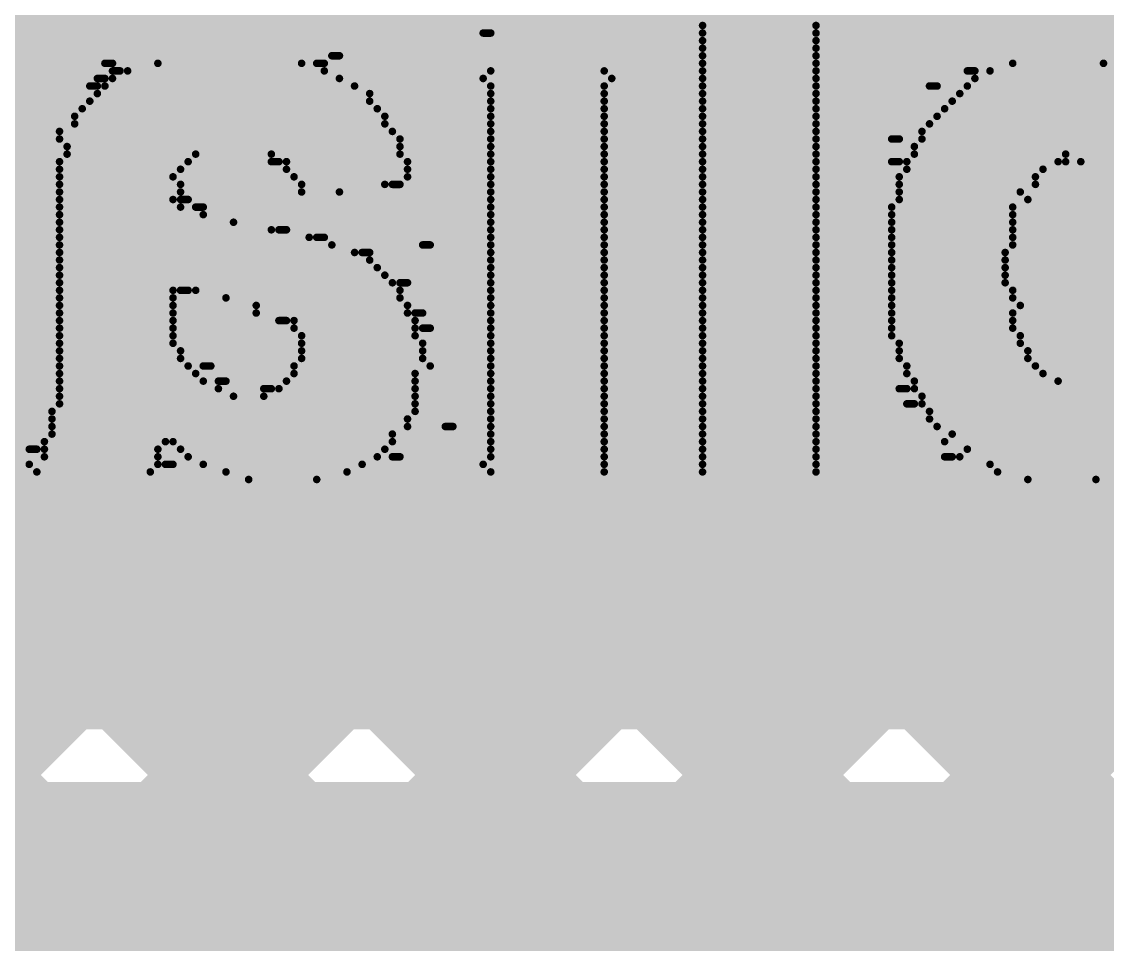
# Model space of a CAD drawing. Header units: millimetres. Extents: x 4.35 to 7.26, y 1.61 to 5.34.
# Drawn here: x 5.223 to 5.3665, y 3.1066 to 3.2285 of the extents above; entities that cross this region are included whole.
import ezdxf

# ---------------------------------------------------------------- set-up
doc = ezdxf.new("R2010")
doc.units = ezdxf.units.MM
doc.header["$MEASUREMENT"] = 0
for name, color, linetype in [('BottomLayer', 5, 'Continuous'), ('BottomOverlay', 54, 'Continuous'), ('TopLayer', 1, 'Continuous'), ('TopPaste', 8, 'Continuous'), ('TopSolder', 216, 'Continuous')]:
    doc.layers.add(name, color=color, linetype=linetype)

# ---------------------------------------------------------------- blocks, each defined once
blk = doc.blocks.new('UCD1E471MNL1GS_73')
at = {"layer": 'TopLayer'}
blk.add_solid([(0.06496, 0.06496), (0.06496, -0.06496), (0.23425, 0.06496), (0.23425, -0.06496)], dxfattribs=at)
at = {"layer": 'TopPaste'}
blk.add_solid([(0.06496, 0.06496), (0.06496, -0.06496), (0.23425, 0.06496), (0.23425, -0.06496)], dxfattribs=at)
at = {"layer": 'TopSolder'}
blk.add_solid([(0.06096, 0.06896), (0.06096, -0.06896), (0.23825, 0.06896), (0.23825, -0.06896)], dxfattribs=at)

msp = doc.modelspace()

# ---------------------------------------------------------------- linework, layer by layer
at = {"layer": 'BottomLayer', "const_width": 0.015}
for points in [[(5.1295, 3.07889), (5.52311, 3.4725)], [(5.1295, 3.11424), (5.48775, 3.4725)], [(5.1295, 3.00818), (5.59382, 3.4725)], [(5.1295, 3.04353), (5.55847, 3.4725)], [(5.1295, 2.97282), (5.62918, 3.4725)], [(5.1295, 3.1496), (5.4524, 3.4725)], [(5.1295, 2.93747), (5.66453, 3.4725)], [(5.1295, 3.46184), (5.62409, 2.96725)], [(5.1295, 3.42649), (5.6205, 2.93549)], [(5.1295, 2.90211), (5.62089, 3.3935)], [(5.1295, 3.39113), (5.6205, 2.90013)], [(5.1295, 3.35578), (5.6205, 2.86478)], [(5.1295, 2.86676), (5.60788, 3.34514)], [(5.1295, 3.32042), (5.6205, 2.82942)], [(5.1295, 3.28507), (5.55807, 2.8565)], [(5.1295, 3.24971), (5.52271, 2.8565)], [(5.1295, 3.21436), (5.49474, 2.84911)]]:
    msp.add_lwpolyline(points, dxfattribs=at)
at = {"layer": 'BottomOverlay', "const_width": 0.001}
for points in [[(5.284, 3.227), (5.285, 3.227)], [(5.313, 3.228), (5.328, 3.228)], [(5.313, 3.227), (5.328, 3.227)], [(5.313, 3.226), (5.328, 3.226)], [(5.264, 3.224), (5.265, 3.224)], [(5.313, 3.225), (5.328, 3.225)], [(5.313, 3.224), (5.328, 3.224)], [(5.234, 3.223), (5.235, 3.223)], [(5.241, 3.223), (5.26, 3.223)], [(5.262, 3.223), (5.263, 3.223)], [(5.313, 3.223), (5.328, 3.223)], [(5.354, 3.223), (5.366, 3.223)], [(5.235, 3.222), (5.236, 3.222)], [(5.237, 3.222), (5.263, 3.222)], [(5.285, 3.222), (5.3, 3.222)], [(5.313, 3.222), (5.328, 3.222)], [(5.348, 3.222), (5.349, 3.222)], [(5.351, 3.222), (5.369, 3.222)], [(5.232, 3.22), (5.233, 3.22)], [(5.233, 3.221), (5.234, 3.221)], [(5.234, 3.22), (5.267, 3.22)], [(5.235, 3.221), (5.265, 3.221)], [(5.284, 3.221), (5.301, 3.221)], [(5.285, 3.22), (5.3, 3.22)], [(5.313, 3.221), (5.328, 3.221)], [(5.313, 3.22), (5.328, 3.22)], [(5.343, 3.22), (5.344, 3.22)], [(5.348, 3.22), (5.372, 3.22)], [(5.349, 3.221), (5.371, 3.221)], [(5.233, 3.219), (5.269, 3.219)], [(5.285, 3.219), (5.3, 3.219)], [(5.313, 3.219), (5.328, 3.219)], [(5.347, 3.219), (5.373, 3.219)], [(5.231, 3.217), (5.27, 3.217)], [(5.232, 3.218), (5.269, 3.218)], [(5.285, 3.218), (5.3, 3.218)], [(5.285, 3.217), (5.3, 3.217)], [(5.313, 3.218), (5.328, 3.218)], [(5.313, 3.217), (5.328, 3.217)], [(5.345, 3.217), (5.39, 3.217)], [(5.346, 3.218), (5.375, 3.218)], [(5.23, 3.216), (5.271, 3.216)], [(5.285, 3.216), (5.3, 3.216)], [(5.313, 3.216), (5.328, 3.216)], [(5.344, 3.216), (5.39, 3.216)], [(5.228, 3.214), (5.272, 3.214)], [(5.23, 3.215), (5.271, 3.215)], [(5.285, 3.215), (5.3, 3.215)], [(5.285, 3.214), (5.3, 3.214)], [(5.313, 3.215), (5.328, 3.215)], [(5.313, 3.214), (5.328, 3.214)], [(5.342, 3.214), (5.39, 3.214)], [(5.343, 3.215), (5.39, 3.215)], [(5.228, 3.213), (5.273, 3.213)], [(5.285, 3.213), (5.3, 3.213)], [(5.313, 3.213), (5.328, 3.213)], [(5.338, 3.213), (5.339, 3.213)], [(5.342, 3.213), (5.39, 3.213)], [(5.229, 3.212), (5.273, 3.212)], [(5.285, 3.212), (5.3, 3.212)], [(5.313, 3.212), (5.328, 3.212)], [(5.341, 3.212), (5.39, 3.212)], [(5.228, 3.21), (5.245, 3.21)], [(5.229, 3.211), (5.246, 3.211)], [(5.256, 3.211), (5.273, 3.211)], [(5.256, 3.21), (5.257, 3.21)], [(5.258, 3.21), (5.274, 3.21)], [(5.285, 3.211), (5.3, 3.211)], [(5.285, 3.21), (5.3, 3.21)], [(5.313, 3.211), (5.328, 3.211)], [(5.313, 3.21), (5.328, 3.21)], [(5.338, 3.21), (5.339, 3.21)], [(5.34, 3.21), (5.36, 3.21)], [(5.341, 3.211), (5.361, 3.211)], [(5.361, 3.21), (5.363, 3.21)], [(5.228, 3.209), (5.244, 3.209)], [(5.258, 3.209), (5.274, 3.209)], [(5.285, 3.209), (5.3, 3.209)], [(5.313, 3.209), (5.328, 3.209)], [(5.34, 3.209), (5.358, 3.209)], [(5.228, 3.208), (5.243, 3.208)], [(5.228, 3.207), (5.244, 3.207)], [(5.259, 3.208), (5.274, 3.208)], [(5.26, 3.207), (5.271, 3.207)], [(5.272, 3.207), (5.273, 3.207)], [(5.285, 3.208), (5.3, 3.208)], [(5.285, 3.207), (5.3, 3.207)], [(5.313, 3.208), (5.328, 3.208)], [(5.313, 3.207), (5.328, 3.207)], [(5.339, 3.208), (5.357, 3.208)], [(5.339, 3.207), (5.357, 3.207)], [(5.228, 3.206), (5.244, 3.206)], [(5.26, 3.206), (5.265, 3.206)], [(5.285, 3.206), (5.3, 3.206)], [(5.313, 3.206), (5.328, 3.206)], [(5.339, 3.206), (5.355, 3.206)], [(5.228, 3.205), (5.243, 3.205)], [(5.228, 3.204), (5.244, 3.204)], [(5.244, 3.205), (5.245, 3.205)], [(5.246, 3.204), (5.247, 3.204)], [(5.285, 3.205), (5.3, 3.205)], [(5.285, 3.204), (5.3, 3.204)], [(5.313, 3.205), (5.328, 3.205)], [(5.313, 3.204), (5.328, 3.204)], [(5.338, 3.204), (5.354, 3.204)], [(5.339, 3.205), (5.356, 3.205)], [(5.228, 3.203), (5.247, 3.203)], [(5.285, 3.203), (5.3, 3.203)], [(5.313, 3.203), (5.328, 3.203)], [(5.338, 3.203), (5.354, 3.203)], [(5.228, 3.202), (5.251, 3.202)], [(5.228, 3.201), (5.256, 3.201)], [(5.257, 3.201), (5.258, 3.201)], [(5.285, 3.202), (5.3, 3.202)], [(5.285, 3.201), (5.3, 3.201)], [(5.313, 3.202), (5.328, 3.202)], [(5.313, 3.201), (5.328, 3.201)], [(5.338, 3.202), (5.354, 3.202)], [(5.338, 3.201), (5.354, 3.201)], [(5.228, 3.2), (5.261, 3.2)], [(5.262, 3.2), (5.263, 3.2)], [(5.285, 3.2), (5.3, 3.2)], [(5.313, 3.2), (5.328, 3.2)], [(5.338, 3.2), (5.354, 3.2)], [(5.228, 3.199), (5.264, 3.199)], [(5.276, 3.199), (5.277, 3.199)], [(5.285, 3.199), (5.3, 3.199)], [(5.313, 3.199), (5.328, 3.199)], [(5.338, 3.199), (5.354, 3.199)], [(5.228, 3.198), (5.267, 3.198)], [(5.228, 3.197), (5.269, 3.197)], [(5.268, 3.198), (5.269, 3.198)], [(5.285, 3.198), (5.3, 3.198)], [(5.285, 3.197), (5.3, 3.197)], [(5.313, 3.198), (5.328, 3.198)], [(5.313, 3.197), (5.328, 3.197)], [(5.338, 3.198), (5.353, 3.198)], [(5.338, 3.197), (5.353, 3.197)], [(5.228, 3.196), (5.27, 3.196)], [(5.285, 3.196), (5.3, 3.196)], [(5.313, 3.196), (5.328, 3.196)], [(5.338, 3.196), (5.353, 3.196)], [(5.228, 3.195), (5.271, 3.195)], [(5.228, 3.194), (5.272, 3.194)], [(5.273, 3.194), (5.274, 3.194)], [(5.285, 3.195), (5.3, 3.195)], [(5.285, 3.194), (5.3, 3.194)], [(5.313, 3.195), (5.328, 3.195)], [(5.313, 3.194), (5.328, 3.194)], [(5.338, 3.195), (5.353, 3.195)], [(5.338, 3.194), (5.353, 3.194)], [(5.228, 3.193), (5.243, 3.193)], [(5.244, 3.193), (5.245, 3.193)], [(5.246, 3.193), (5.273, 3.193)], [(5.285, 3.193), (5.3, 3.193)], [(5.313, 3.193), (5.328, 3.193)], [(5.338, 3.193), (5.354, 3.193)], [(5.228, 3.192), (5.243, 3.192)], [(5.228, 3.191), (5.243, 3.191)], [(5.25, 3.192), (5.273, 3.192)], [(5.254, 3.191), (5.274, 3.191)], [(5.285, 3.192), (5.3, 3.192)], [(5.285, 3.191), (5.3, 3.191)], [(5.313, 3.192), (5.328, 3.192)], [(5.313, 3.191), (5.328, 3.191)], [(5.338, 3.192), (5.354, 3.192)], [(5.338, 3.191), (5.355, 3.191)], [(5.228, 3.19), (5.243, 3.19)], [(5.254, 3.19), (5.274, 3.19)], [(5.275, 3.19), (5.276, 3.19)], [(5.285, 3.19), (5.3, 3.19)], [(5.313, 3.19), (5.328, 3.19)], [(5.338, 3.19), (5.354, 3.19)], [(5.228, 3.189), (5.243, 3.189)], [(5.257, 3.189), (5.258, 3.189)], [(5.259, 3.189), (5.275, 3.189)], [(5.285, 3.189), (5.3, 3.189)], [(5.313, 3.189), (5.328, 3.189)], [(5.338, 3.189), (5.354, 3.189)], [(5.228, 3.188), (5.243, 3.188)], [(5.228, 3.187), (5.243, 3.187)], [(5.259, 3.188), (5.275, 3.188)], [(5.26, 3.187), (5.275, 3.187)], [(5.276, 3.188), (5.277, 3.188)], [(5.285, 3.188), (5.3, 3.188)], [(5.285, 3.187), (5.3, 3.187)], [(5.313, 3.188), (5.328, 3.188)], [(5.313, 3.187), (5.328, 3.187)], [(5.338, 3.188), (5.354, 3.188)], [(5.338, 3.187), (5.355, 3.187)], [(5.228, 3.186), (5.243, 3.186)], [(5.26, 3.186), (5.276, 3.186)], [(5.285, 3.186), (5.3, 3.186)], [(5.313, 3.186), (5.328, 3.186)], [(5.339, 3.186), (5.355, 3.186)], [(5.228, 3.185), (5.244, 3.185)], [(5.228, 3.184), (5.244, 3.184)], [(5.26, 3.185), (5.276, 3.185)], [(5.26, 3.184), (5.276, 3.184)], [(5.285, 3.185), (5.3, 3.185)], [(5.285, 3.184), (5.3, 3.184)], [(5.313, 3.185), (5.328, 3.185)], [(5.313, 3.184), (5.328, 3.184)], [(5.339, 3.185), (5.356, 3.185)], [(5.339, 3.184), (5.356, 3.184)], [(5.228, 3.183), (5.245, 3.183)], [(5.247, 3.183), (5.248, 3.183)], [(5.259, 3.183), (5.277, 3.183)], [(5.285, 3.183), (5.3, 3.183)], [(5.313, 3.183), (5.328, 3.183)], [(5.34, 3.183), (5.357, 3.183)], [(5.228, 3.182), (5.246, 3.182)], [(5.228, 3.181), (5.247, 3.181)], [(5.249, 3.181), (5.25, 3.181)], [(5.258, 3.181), (5.275, 3.181)], [(5.259, 3.182), (5.275, 3.182)], [(5.285, 3.182), (5.3, 3.182)], [(5.285, 3.181), (5.3, 3.181)], [(5.313, 3.182), (5.328, 3.182)], [(5.313, 3.181), (5.328, 3.181)], [(5.34, 3.182), (5.358, 3.182)], [(5.341, 3.181), (5.36, 3.181)], [(5.228, 3.18), (5.249, 3.18)], [(5.255, 3.18), (5.256, 3.18)], [(5.257, 3.18), (5.275, 3.18)], [(5.285, 3.18), (5.3, 3.18)], [(5.313, 3.18), (5.328, 3.18)], [(5.339, 3.18), (5.34, 3.18)], [(5.341, 3.18), (5.39, 3.18)], [(5.228, 3.179), (5.251, 3.179)], [(5.255, 3.179), (5.275, 3.179)], [(5.285, 3.179), (5.3, 3.179)], [(5.313, 3.179), (5.328, 3.179)], [(5.342, 3.179), (5.39, 3.179)], [(5.227, 3.177), (5.275, 3.177)], [(5.228, 3.178), (5.275, 3.178)], [(5.285, 3.178), (5.3, 3.178)], [(5.285, 3.177), (5.3, 3.177)], [(5.313, 3.178), (5.328, 3.178)], [(5.313, 3.177), (5.328, 3.177)], [(5.34, 3.178), (5.341, 3.178)], [(5.342, 3.178), (5.39, 3.178)], [(5.343, 3.177), (5.39, 3.177)], [(5.227, 3.176), (5.274, 3.176)], [(5.285, 3.176), (5.3, 3.176)], [(5.313, 3.176), (5.328, 3.176)], [(5.343, 3.176), (5.39, 3.176)], [(5.227, 3.175), (5.274, 3.175)], [(5.227, 3.174), (5.272, 3.174)], [(5.279, 3.175), (5.28, 3.175)], [(5.285, 3.175), (5.3, 3.175)], [(5.285, 3.174), (5.3, 3.174)], [(5.313, 3.175), (5.328, 3.175)], [(5.313, 3.174), (5.328, 3.174)], [(5.344, 3.175), (5.39, 3.175)], [(5.346, 3.174), (5.39, 3.174)], [(5.226, 3.173), (5.242, 3.173)], [(5.243, 3.173), (5.272, 3.173)], [(5.285, 3.173), (5.3, 3.173)], [(5.313, 3.173), (5.328, 3.173)], [(5.345, 3.173), (5.374, 3.173)], [(5.224, 3.172), (5.225, 3.172)], [(5.226, 3.172), (5.241, 3.172)], [(5.226, 3.171), (5.241, 3.171)], [(5.244, 3.172), (5.271, 3.172)], [(5.245, 3.171), (5.27, 3.171)], [(5.272, 3.171), (5.273, 3.171)], [(5.285, 3.172), (5.3, 3.172)], [(5.285, 3.171), (5.3, 3.171)], [(5.313, 3.172), (5.328, 3.172)], [(5.313, 3.171), (5.328, 3.171)], [(5.345, 3.171), (5.346, 3.171)], [(5.347, 3.171), (5.371, 3.171)], [(5.348, 3.172), (5.373, 3.172)], [(5.224, 3.17), (5.241, 3.17)], [(5.242, 3.17), (5.243, 3.17)], [(5.247, 3.17), (5.268, 3.17)], [(5.284, 3.17), (5.3, 3.17)], [(5.313, 3.17), (5.328, 3.17)], [(5.351, 3.17), (5.37, 3.17)], [(5.225, 3.169), (5.24, 3.169)], [(5.25, 3.169), (5.266, 3.169)], [(5.253, 3.168), (5.262, 3.168)], [(5.285, 3.169), (5.3, 3.169)], [(5.313, 3.169), (5.328, 3.169)], [(5.352, 3.169), (5.368, 3.169)], [(5.356, 3.168), (5.365, 3.168)]]:
    msp.add_lwpolyline(points, dxfattribs=at)
at = {"layer": 'BottomOverlay', "const_width": 0.0005}
for points in [[(5.28375, 3.227, 1), (5.28425, 3.227, 1)], [(5.28475, 3.227, 1), (5.28525, 3.227, 1)], [(5.31275, 3.228, 1), (5.31325, 3.228, 1)], [(5.31275, 3.227, 1), (5.31325, 3.227, 1)], [(5.32775, 3.228, 1), (5.32825, 3.228, 1)], [(5.32775, 3.227, 1), (5.32825, 3.227, 1)], [(5.31275, 3.226, 1), (5.31325, 3.226, 1)], [(5.32775, 3.226, 1), (5.32825, 3.226, 1)], [(5.26375, 3.224, 1), (5.26425, 3.224, 1)], [(5.26475, 3.224, 1), (5.26525, 3.224, 1)], [(5.31275, 3.225, 1), (5.31325, 3.225, 1)], [(5.31275, 3.224, 1), (5.31325, 3.224, 1)], [(5.32775, 3.225, 1), (5.32825, 3.225, 1)], [(5.32775, 3.224, 1), (5.32825, 3.224, 1)], [(5.23375, 3.223, 1), (5.23425, 3.223, 1)], [(5.23475, 3.223, 1), (5.23525, 3.223, 1)], [(5.24075, 3.223, 1), (5.24125, 3.223, 1)], [(5.25975, 3.223, 1), (5.26025, 3.223, 1)], [(5.26175, 3.223, 1), (5.26225, 3.223, 1)], [(5.26275, 3.223, 1), (5.26325, 3.223, 1)], [(5.31275, 3.223, 1), (5.31325, 3.223, 1)], [(5.32775, 3.223, 1), (5.32825, 3.223, 1)], [(5.35375, 3.223, 1), (5.35425, 3.223, 1)], [(5.36575, 3.223, 1), (5.36625, 3.223, 1)], [(5.23475, 3.222, 1), (5.23525, 3.222, 1)], [(5.23575, 3.222, 1), (5.23625, 3.222, 1)], [(5.23675, 3.222, 1), (5.23725, 3.222, 1)], [(5.26275, 3.222, 1), (5.26325, 3.222, 1)], [(5.28475, 3.222, 1), (5.28525, 3.222, 1)], [(5.29975, 3.222, 1), (5.30025, 3.222, 1)], [(5.31275, 3.222, 1), (5.31325, 3.222, 1)], [(5.32775, 3.222, 1), (5.32825, 3.222, 1)], [(5.34775, 3.222, 1), (5.34825, 3.222, 1)], [(5.34875, 3.222, 1), (5.34925, 3.222, 1)], [(5.35075, 3.222, 1), (5.35125, 3.222, 1)], [(5.23175, 3.22, 1), (5.23225, 3.22, 1)], [(5.23275, 3.221, 1), (5.23325, 3.221, 1)], [(5.23275, 3.22, 1), (5.23325, 3.22, 1)], [(5.23375, 3.221, 1), (5.23425, 3.221, 1)], [(5.23375, 3.22, 1), (5.23425, 3.22, 1)], [(5.23475, 3.221, 1), (5.23525, 3.221, 1)], [(5.26475, 3.221, 1), (5.26525, 3.221, 1)], [(5.26675, 3.22, 1), (5.26725, 3.22, 1)], [(5.28375, 3.221, 1), (5.28425, 3.221, 1)], [(5.28475, 3.22, 1), (5.28525, 3.22, 1)], [(5.29975, 3.22, 1), (5.30025, 3.22, 1)], [(5.30075, 3.221, 1), (5.30125, 3.221, 1)], [(5.31275, 3.221, 1), (5.31325, 3.221, 1)], [(5.31275, 3.22, 1), (5.31325, 3.22, 1)], [(5.32775, 3.221, 1), (5.32825, 3.221, 1)], [(5.32775, 3.22, 1), (5.32825, 3.22, 1)], [(5.34275, 3.22, 1), (5.34325, 3.22, 1)], [(5.34375, 3.22, 1), (5.34425, 3.22, 1)], [(5.34775, 3.22, 1), (5.34825, 3.22, 1)], [(5.34875, 3.221, 1), (5.34925, 3.221, 1)], [(5.23275, 3.219, 1), (5.23325, 3.219, 1)], [(5.26875, 3.219, 1), (5.26925, 3.219, 1)], [(5.28475, 3.219, 1), (5.28525, 3.219, 1)], [(5.29975, 3.219, 1), (5.30025, 3.219, 1)], [(5.31275, 3.219, 1), (5.31325, 3.219, 1)], [(5.32775, 3.219, 1), (5.32825, 3.219, 1)], [(5.34675, 3.219, 1), (5.34725, 3.219, 1)], [(5.23075, 3.217, 1), (5.23125, 3.217, 1)], [(5.23175, 3.218, 1), (5.23225, 3.218, 1)], [(5.26875, 3.218, 1), (5.26925, 3.218, 1)], [(5.26975, 3.217, 1), (5.27025, 3.217, 1)], [(5.28475, 3.218, 1), (5.28525, 3.218, 1)], [(5.28475, 3.217, 1), (5.28525, 3.217, 1)], [(5.29975, 3.218, 1), (5.30025, 3.218, 1)], [(5.29975, 3.217, 1), (5.30025, 3.217, 1)], [(5.31275, 3.218, 1), (5.31325, 3.218, 1)], [(5.31275, 3.217, 1), (5.31325, 3.217, 1)], [(5.32775, 3.218, 1), (5.32825, 3.218, 1)], [(5.32775, 3.217, 1), (5.32825, 3.217, 1)], [(5.34475, 3.217, 1), (5.34525, 3.217, 1)], [(5.34575, 3.218, 1), (5.34625, 3.218, 1)], [(5.22975, 3.216, 1), (5.23025, 3.216, 1)], [(5.27075, 3.216, 1), (5.27125, 3.216, 1)], [(5.28475, 3.216, 1), (5.28525, 3.216, 1)], [(5.29975, 3.216, 1), (5.30025, 3.216, 1)], [(5.31275, 3.216, 1), (5.31325, 3.216, 1)], [(5.32775, 3.216, 1), (5.32825, 3.216, 1)], [(5.34375, 3.216, 1), (5.34425, 3.216, 1)], [(5.22775, 3.214, 1), (5.22825, 3.214, 1)], [(5.22975, 3.215, 1), (5.23025, 3.215, 1)], [(5.27075, 3.215, 1), (5.27125, 3.215, 1)], [(5.27175, 3.214, 1), (5.27225, 3.214, 1)], [(5.28475, 3.215, 1), (5.28525, 3.215, 1)], [(5.28475, 3.214, 1), (5.28525, 3.214, 1)], [(5.29975, 3.215, 1), (5.30025, 3.215, 1)], [(5.29975, 3.214, 1), (5.30025, 3.214, 1)], [(5.31275, 3.215, 1), (5.31325, 3.215, 1)], [(5.31275, 3.214, 1), (5.31325, 3.214, 1)], [(5.32775, 3.215, 1), (5.32825, 3.215, 1)], [(5.32775, 3.214, 1), (5.32825, 3.214, 1)], [(5.34175, 3.214, 1), (5.34225, 3.214, 1)], [(5.34275, 3.215, 1), (5.34325, 3.215, 1)], [(5.22775, 3.213, 1), (5.22825, 3.213, 1)], [(5.27275, 3.213, 1), (5.27325, 3.213, 1)], [(5.28475, 3.213, 1), (5.28525, 3.213, 1)], [(5.29975, 3.213, 1), (5.30025, 3.213, 1)], [(5.31275, 3.213, 1), (5.31325, 3.213, 1)], [(5.32775, 3.213, 1), (5.32825, 3.213, 1)], [(5.33775, 3.213, 1), (5.33825, 3.213, 1)], [(5.33875, 3.213, 1), (5.33925, 3.213, 1)], [(5.34175, 3.213, 1), (5.34225, 3.213, 1)], [(5.22875, 3.212, 1), (5.22925, 3.212, 1)], [(5.27275, 3.212, 1), (5.27325, 3.212, 1)], [(5.28475, 3.212, 1), (5.28525, 3.212, 1)], [(5.29975, 3.212, 1), (5.30025, 3.212, 1)], [(5.31275, 3.212, 1), (5.31325, 3.212, 1)], [(5.32775, 3.212, 1), (5.32825, 3.212, 1)], [(5.34075, 3.212, 1), (5.34125, 3.212, 1)], [(5.22775, 3.21, 1), (5.22825, 3.21, 1)], [(5.22875, 3.211, 1), (5.22925, 3.211, 1)], [(5.24475, 3.21, 1), (5.24525, 3.21, 1)], [(5.24575, 3.211, 1), (5.24625, 3.211, 1)], [(5.25575, 3.211, 1), (5.25625, 3.211, 1)], [(5.25575, 3.21, 1), (5.25625, 3.21, 1)], [(5.25675, 3.21, 1), (5.25725, 3.21, 1)], [(5.25775, 3.21, 1), (5.25825, 3.21, 1)], [(5.27275, 3.211, 1), (5.27325, 3.211, 1)], [(5.27375, 3.21, 1), (5.27425, 3.21, 1)], [(5.28475, 3.211, 1), (5.28525, 3.211, 1)], [(5.28475, 3.21, 1), (5.28525, 3.21, 1)], [(5.29975, 3.211, 1), (5.30025, 3.211, 1)], [(5.29975, 3.21, 1), (5.30025, 3.21, 1)], [(5.31275, 3.211, 1), (5.31325, 3.211, 1)], [(5.31275, 3.21, 1), (5.31325, 3.21, 1)], [(5.32775, 3.211, 1), (5.32825, 3.211, 1)], [(5.32775, 3.21, 1), (5.32825, 3.21, 1)], [(5.33775, 3.21, 1), (5.33825, 3.21, 1)], [(5.33875, 3.21, 1), (5.33925, 3.21, 1)], [(5.33975, 3.21, 1), (5.34025, 3.21, 1)], [(5.34075, 3.211, 1), (5.34125, 3.211, 1)], [(5.35975, 3.21, 1), (5.36025, 3.21, 1)], [(5.36075, 3.211, 1), (5.36125, 3.211, 1)], [(5.36075, 3.21, 1), (5.36125, 3.21, 1)], [(5.36275, 3.21, 1), (5.36325, 3.21, 1)], [(5.22775, 3.209, 1), (5.22825, 3.209, 1)], [(5.24375, 3.209, 1), (5.24425, 3.209, 1)], [(5.25775, 3.209, 1), (5.25825, 3.209, 1)], [(5.27375, 3.209, 1), (5.27425, 3.209, 1)], [(5.28475, 3.209, 1), (5.28525, 3.209, 1)], [(5.29975, 3.209, 1), (5.30025, 3.209, 1)], [(5.31275, 3.209, 1), (5.31325, 3.209, 1)], [(5.32775, 3.209, 1), (5.32825, 3.209, 1)], [(5.33975, 3.209, 1), (5.34025, 3.209, 1)], [(5.35775, 3.209, 1), (5.35825, 3.209, 1)], [(5.22775, 3.208, 1), (5.22825, 3.208, 1)], [(5.22775, 3.207, 1), (5.22825, 3.207, 1)], [(5.24275, 3.208, 1), (5.24325, 3.208, 1)], [(5.24375, 3.207, 1), (5.24425, 3.207, 1)], [(5.25875, 3.208, 1), (5.25925, 3.208, 1)], [(5.25975, 3.207, 1), (5.26025, 3.207, 1)], [(5.27075, 3.207, 1), (5.27125, 3.207, 1)], [(5.27175, 3.207, 1), (5.27225, 3.207, 1)], [(5.27275, 3.207, 1), (5.27325, 3.207, 1)], [(5.27375, 3.208, 1), (5.27425, 3.208, 1)], [(5.28475, 3.208, 1), (5.28525, 3.208, 1)], [(5.28475, 3.207, 1), (5.28525, 3.207, 1)], [(5.29975, 3.208, 1), (5.30025, 3.208, 1)], [(5.29975, 3.207, 1), (5.30025, 3.207, 1)], [(5.31275, 3.208, 1), (5.31325, 3.208, 1)], [(5.31275, 3.207, 1), (5.31325, 3.207, 1)], [(5.32775, 3.208, 1), (5.32825, 3.208, 1)], [(5.32775, 3.207, 1), (5.32825, 3.207, 1)], [(5.33875, 3.208, 1), (5.33925, 3.208, 1)], [(5.33875, 3.207, 1), (5.33925, 3.207, 1)], [(5.35675, 3.208, 1), (5.35725, 3.208, 1)], [(5.35675, 3.207, 1), (5.35725, 3.207, 1)], [(5.22775, 3.206, 1), (5.22825, 3.206, 1)], [(5.24375, 3.206, 1), (5.24425, 3.206, 1)], [(5.25975, 3.206, 1), (5.26025, 3.206, 1)], [(5.26475, 3.206, 1), (5.26525, 3.206, 1)], [(5.28475, 3.206, 1), (5.28525, 3.206, 1)], [(5.29975, 3.206, 1), (5.30025, 3.206, 1)], [(5.31275, 3.206, 1), (5.31325, 3.206, 1)], [(5.32775, 3.206, 1), (5.32825, 3.206, 1)], [(5.33875, 3.206, 1), (5.33925, 3.206, 1)], [(5.35475, 3.206, 1), (5.35525, 3.206, 1)], [(5.22775, 3.205, 1), (5.22825, 3.205, 1)], [(5.22775, 3.204, 1), (5.22825, 3.204, 1)], [(5.24275, 3.205, 1), (5.24325, 3.205, 1)], [(5.24375, 3.205, 1), (5.24425, 3.205, 1)], [(5.24375, 3.204, 1), (5.24425, 3.204, 1)], [(5.24475, 3.205, 1), (5.24525, 3.205, 1)], [(5.24575, 3.204, 1), (5.24625, 3.204, 1)], [(5.24675, 3.204, 1), (5.24725, 3.204, 1)], [(5.28475, 3.205, 1), (5.28525, 3.205, 1)], [(5.28475, 3.204, 1), (5.28525, 3.204, 1)], [(5.29975, 3.205, 1), (5.30025, 3.205, 1)], [(5.29975, 3.204, 1), (5.30025, 3.204, 1)], [(5.31275, 3.205, 1), (5.31325, 3.205, 1)], [(5.31275, 3.204, 1), (5.31325, 3.204, 1)], [(5.32775, 3.205, 1), (5.32825, 3.205, 1)], [(5.32775, 3.204, 1), (5.32825, 3.204, 1)], [(5.33775, 3.204, 1), (5.33825, 3.204, 1)], [(5.33875, 3.205, 1), (5.33925, 3.205, 1)], [(5.35375, 3.204, 1), (5.35425, 3.204, 1)], [(5.35575, 3.205, 1), (5.35625, 3.205, 1)], [(5.22775, 3.203, 1), (5.22825, 3.203, 1)], [(5.24675, 3.203, 1), (5.24725, 3.203, 1)], [(5.28475, 3.203, 1), (5.28525, 3.203, 1)], [(5.29975, 3.203, 1), (5.30025, 3.203, 1)], [(5.31275, 3.203, 1), (5.31325, 3.203, 1)], [(5.32775, 3.203, 1), (5.32825, 3.203, 1)], [(5.33775, 3.203, 1), (5.33825, 3.203, 1)], [(5.35375, 3.203, 1), (5.35425, 3.203, 1)], [(5.22775, 3.202, 1), (5.22825, 3.202, 1)], [(5.22775, 3.201, 1), (5.22825, 3.201, 1)], [(5.25075, 3.202, 1), (5.25125, 3.202, 1)], [(5.25575, 3.201, 1), (5.25625, 3.201, 1)], [(5.25675, 3.201, 1), (5.25725, 3.201, 1)], [(5.25775, 3.201, 1), (5.25825, 3.201, 1)], [(5.28475, 3.202, 1), (5.28525, 3.202, 1)], [(5.28475, 3.201, 1), (5.28525, 3.201, 1)], [(5.29975, 3.202, 1), (5.30025, 3.202, 1)], [(5.29975, 3.201, 1), (5.30025, 3.201, 1)], [(5.31275, 3.202, 1), (5.31325, 3.202, 1)], [(5.31275, 3.201, 1), (5.31325, 3.201, 1)], [(5.32775, 3.202, 1), (5.32825, 3.202, 1)], [(5.32775, 3.201, 1), (5.32825, 3.201, 1)], [(5.33775, 3.202, 1), (5.33825, 3.202, 1)], [(5.33775, 3.201, 1), (5.33825, 3.201, 1)], [(5.35375, 3.202, 1), (5.35425, 3.202, 1)], [(5.35375, 3.201, 1), (5.35425, 3.201, 1)], [(5.22775, 3.2, 1), (5.22825, 3.2, 1)], [(5.26075, 3.2, 1), (5.26125, 3.2, 1)], [(5.26175, 3.2, 1), (5.26225, 3.2, 1)], [(5.26275, 3.2, 1), (5.26325, 3.2, 1)], [(5.28475, 3.2, 1), (5.28525, 3.2, 1)], [(5.29975, 3.2, 1), (5.30025, 3.2, 1)], [(5.31275, 3.2, 1), (5.31325, 3.2, 1)], [(5.32775, 3.2, 1), (5.32825, 3.2, 1)], [(5.33775, 3.2, 1), (5.33825, 3.2, 1)], [(5.35375, 3.2, 1), (5.35425, 3.2, 1)], [(5.22775, 3.199, 1), (5.22825, 3.199, 1)], [(5.26375, 3.199, 1), (5.26425, 3.199, 1)], [(5.27575, 3.199, 1), (5.27625, 3.199, 1)], [(5.27675, 3.199, 1), (5.27725, 3.199, 1)], [(5.28475, 3.199, 1), (5.28525, 3.199, 1)], [(5.29975, 3.199, 1), (5.30025, 3.199, 1)], [(5.31275, 3.199, 1), (5.31325, 3.199, 1)], [(5.32775, 3.199, 1), (5.32825, 3.199, 1)], [(5.33775, 3.199, 1), (5.33825, 3.199, 1)], [(5.35375, 3.199, 1), (5.35425, 3.199, 1)], [(5.22775, 3.198, 1), (5.22825, 3.198, 1)], [(5.22775, 3.197, 1), (5.22825, 3.197, 1)], [(5.26675, 3.198, 1), (5.26725, 3.198, 1)], [(5.26775, 3.198, 1), (5.26825, 3.198, 1)], [(5.26875, 3.198, 1), (5.26925, 3.198, 1)], [(5.26875, 3.197, 1), (5.26925, 3.197, 1)], [(5.28475, 3.198, 1), (5.28525, 3.198, 1)], [(5.28475, 3.197, 1), (5.28525, 3.197, 1)], [(5.29975, 3.198, 1), (5.30025, 3.198, 1)], [(5.29975, 3.197, 1), (5.30025, 3.197, 1)], [(5.31275, 3.198, 1), (5.31325, 3.198, 1)], [(5.31275, 3.197, 1), (5.31325, 3.197, 1)], [(5.32775, 3.198, 1), (5.32825, 3.198, 1)], [(5.32775, 3.197, 1), (5.32825, 3.197, 1)], [(5.33775, 3.198, 1), (5.33825, 3.198, 1)], [(5.33775, 3.197, 1), (5.33825, 3.197, 1)], [(5.35275, 3.198, 1), (5.35325, 3.198, 1)], [(5.35275, 3.197, 1), (5.35325, 3.197, 1)], [(5.22775, 3.196, 1), (5.22825, 3.196, 1)], [(5.26975, 3.196, 1), (5.27025, 3.196, 1)], [(5.28475, 3.196, 1), (5.28525, 3.196, 1)], [(5.29975, 3.196, 1), (5.30025, 3.196, 1)], [(5.31275, 3.196, 1), (5.31325, 3.196, 1)], [(5.32775, 3.196, 1), (5.32825, 3.196, 1)], [(5.33775, 3.196, 1), (5.33825, 3.196, 1)], [(5.35275, 3.196, 1), (5.35325, 3.196, 1)], [(5.22775, 3.195, 1), (5.22825, 3.195, 1)], [(5.22775, 3.194, 1), (5.22825, 3.194, 1)], [(5.27075, 3.195, 1), (5.27125, 3.195, 1)], [(5.27175, 3.194, 1), (5.27225, 3.194, 1)], [(5.27275, 3.194, 1), (5.27325, 3.194, 1)], [(5.27375, 3.194, 1), (5.27425, 3.194, 1)], [(5.28475, 3.195, 1), (5.28525, 3.195, 1)], [(5.28475, 3.194, 1), (5.28525, 3.194, 1)], [(5.29975, 3.195, 1), (5.30025, 3.195, 1)], [(5.29975, 3.194, 1), (5.30025, 3.194, 1)], [(5.31275, 3.195, 1), (5.31325, 3.195, 1)], [(5.31275, 3.194, 1), (5.31325, 3.194, 1)], [(5.32775, 3.195, 1), (5.32825, 3.195, 1)], [(5.32775, 3.194, 1), (5.32825, 3.194, 1)], [(5.33775, 3.195, 1), (5.33825, 3.195, 1)], [(5.33775, 3.194, 1), (5.33825, 3.194, 1)], [(5.35275, 3.195, 1), (5.35325, 3.195, 1)], [(5.35275, 3.194, 1), (5.35325, 3.194, 1)], [(5.22775, 3.193, 1), (5.22825, 3.193, 1)], [(5.24275, 3.193, 1), (5.24325, 3.193, 1)], [(5.24375, 3.193, 1), (5.24425, 3.193, 1)], [(5.24475, 3.193, 1), (5.24525, 3.193, 1)], [(5.24575, 3.193, 1), (5.24625, 3.193, 1)], [(5.27275, 3.193, 1), (5.27325, 3.193, 1)], [(5.28475, 3.193, 1), (5.28525, 3.193, 1)], [(5.29975, 3.193, 1), (5.30025, 3.193, 1)], [(5.31275, 3.193, 1), (5.31325, 3.193, 1)], [(5.32775, 3.193, 1), (5.32825, 3.193, 1)], [(5.33775, 3.193, 1), (5.33825, 3.193, 1)], [(5.35375, 3.193, 1), (5.35425, 3.193, 1)], [(5.22775, 3.192, 1), (5.22825, 3.192, 1)], [(5.22775, 3.191, 1), (5.22825, 3.191, 1)], [(5.24275, 3.192, 1), (5.24325, 3.192, 1)], [(5.24275, 3.191, 1), (5.24325, 3.191, 1)], [(5.24975, 3.192, 1), (5.25025, 3.192, 1)], [(5.25375, 3.191, 1), (5.25425, 3.191, 1)], [(5.27275, 3.192, 1), (5.27325, 3.192, 1)], [(5.27375, 3.191, 1), (5.27425, 3.191, 1)], [(5.28475, 3.192, 1), (5.28525, 3.192, 1)], [(5.28475, 3.191, 1), (5.28525, 3.191, 1)], [(5.29975, 3.192, 1), (5.30025, 3.192, 1)], [(5.29975, 3.191, 1), (5.30025, 3.191, 1)], [(5.31275, 3.192, 1), (5.31325, 3.192, 1)], [(5.31275, 3.191, 1), (5.31325, 3.191, 1)], [(5.32775, 3.192, 1), (5.32825, 3.192, 1)], [(5.32775, 3.191, 1), (5.32825, 3.191, 1)], [(5.33775, 3.192, 1), (5.33825, 3.192, 1)], [(5.33775, 3.191, 1), (5.33825, 3.191, 1)], [(5.35375, 3.192, 1), (5.35425, 3.192, 1)], [(5.35475, 3.191, 1), (5.35525, 3.191, 1)], [(5.22775, 3.19, 1), (5.22825, 3.19, 1)], [(5.24275, 3.19, 1), (5.24325, 3.19, 1)], [(5.25375, 3.19, 1), (5.25425, 3.19, 1)], [(5.27375, 3.19, 1), (5.27425, 3.19, 1)], [(5.27475, 3.19, 1), (5.27525, 3.19, 1)], [(5.27575, 3.19, 1), (5.27625, 3.19, 1)], [(5.28475, 3.19, 1), (5.28525, 3.19, 1)], [(5.29975, 3.19, 1), (5.30025, 3.19, 1)], [(5.31275, 3.19, 1), (5.31325, 3.19, 1)], [(5.32775, 3.19, 1), (5.32825, 3.19, 1)], [(5.33775, 3.19, 1), (5.33825, 3.19, 1)], [(5.35375, 3.19, 1), (5.35425, 3.19, 1)], [(5.22775, 3.189, 1), (5.22825, 3.189, 1)], [(5.24275, 3.189, 1), (5.24325, 3.189, 1)], [(5.25675, 3.189, 1), (5.25725, 3.189, 1)], [(5.25775, 3.189, 1), (5.25825, 3.189, 1)], [(5.25875, 3.189, 1), (5.25925, 3.189, 1)], [(5.27475, 3.189, 1), (5.27525, 3.189, 1)], [(5.28475, 3.189, 1), (5.28525, 3.189, 1)], [(5.29975, 3.189, 1), (5.30025, 3.189, 1)], [(5.31275, 3.189, 1), (5.31325, 3.189, 1)], [(5.32775, 3.189, 1), (5.32825, 3.189, 1)], [(5.33775, 3.189, 1), (5.33825, 3.189, 1)], [(5.35375, 3.189, 1), (5.35425, 3.189, 1)], [(5.22775, 3.188, 1), (5.22825, 3.188, 1)], [(5.22775, 3.187, 1), (5.22825, 3.187, 1)], [(5.24275, 3.188, 1), (5.24325, 3.188, 1)], [(5.24275, 3.187, 1), (5.24325, 3.187, 1)], [(5.25875, 3.188, 1), (5.25925, 3.188, 1)], [(5.25975, 3.187, 1), (5.26025, 3.187, 1)], [(5.27475, 3.188, 1), (5.27525, 3.188, 1)], [(5.27475, 3.187, 1), (5.27525, 3.187, 1)], [(5.27575, 3.188, 1), (5.27625, 3.188, 1)], [(5.27675, 3.188, 1), (5.27725, 3.188, 1)], [(5.28475, 3.188, 1), (5.28525, 3.188, 1)], [(5.28475, 3.187, 1), (5.28525, 3.187, 1)], [(5.29975, 3.188, 1), (5.30025, 3.188, 1)], [(5.29975, 3.187, 1), (5.30025, 3.187, 1)], [(5.31275, 3.188, 1), (5.31325, 3.188, 1)], [(5.31275, 3.187, 1), (5.31325, 3.187, 1)], [(5.32775, 3.188, 1), (5.32825, 3.188, 1)], [(5.32775, 3.187, 1), (5.32825, 3.187, 1)], [(5.33775, 3.188, 1), (5.33825, 3.188, 1)], [(5.33775, 3.187, 1), (5.33825, 3.187, 1)], [(5.35375, 3.188, 1), (5.35425, 3.188, 1)], [(5.35475, 3.187, 1), (5.35525, 3.187, 1)], [(5.22775, 3.186, 1), (5.22825, 3.186, 1)], [(5.24275, 3.186, 1), (5.24325, 3.186, 1)], [(5.25975, 3.186, 1), (5.26025, 3.186, 1)], [(5.27575, 3.186, 1), (5.27625, 3.186, 1)], [(5.28475, 3.186, 1), (5.28525, 3.186, 1)], [(5.29975, 3.186, 1), (5.30025, 3.186, 1)], [(5.31275, 3.186, 1), (5.31325, 3.186, 1)], [(5.32775, 3.186, 1), (5.32825, 3.186, 1)], [(5.33875, 3.186, 1), (5.33925, 3.186, 1)], [(5.35475, 3.186, 1), (5.35525, 3.186, 1)], [(5.22775, 3.185, 1), (5.22825, 3.185, 1)], [(5.22775, 3.184, 1), (5.22825, 3.184, 1)], [(5.24375, 3.185, 1), (5.24425, 3.185, 1)], [(5.24375, 3.184, 1), (5.24425, 3.184, 1)], [(5.25975, 3.185, 1), (5.26025, 3.185, 1)], [(5.25975, 3.184, 1), (5.26025, 3.184, 1)], [(5.27575, 3.185, 1), (5.27625, 3.185, 1)], [(5.27575, 3.184, 1), (5.27625, 3.184, 1)], [(5.28475, 3.185, 1), (5.28525, 3.185, 1)], [(5.28475, 3.184, 1), (5.28525, 3.184, 1)], [(5.29975, 3.185, 1), (5.30025, 3.185, 1)], [(5.29975, 3.184, 1), (5.30025, 3.184, 1)], [(5.31275, 3.185, 1), (5.31325, 3.185, 1)], [(5.31275, 3.184, 1), (5.31325, 3.184, 1)], [(5.32775, 3.185, 1), (5.32825, 3.185, 1)], [(5.32775, 3.184, 1), (5.32825, 3.184, 1)], [(5.33875, 3.185, 1), (5.33925, 3.185, 1)], [(5.33875, 3.184, 1), (5.33925, 3.184, 1)], [(5.35575, 3.185, 1), (5.35625, 3.185, 1)], [(5.35575, 3.184, 1), (5.35625, 3.184, 1)], [(5.22775, 3.183, 1), (5.22825, 3.183, 1)], [(5.24475, 3.183, 1), (5.24525, 3.183, 1)], [(5.24675, 3.183, 1), (5.24725, 3.183, 1)], [(5.24775, 3.183, 1), (5.24825, 3.183, 1)], [(5.25875, 3.183, 1), (5.25925, 3.183, 1)], [(5.27675, 3.183, 1), (5.27725, 3.183, 1)], [(5.28475, 3.183, 1), (5.28525, 3.183, 1)], [(5.29975, 3.183, 1), (5.30025, 3.183, 1)], [(5.31275, 3.183, 1), (5.31325, 3.183, 1)], [(5.32775, 3.183, 1), (5.32825, 3.183, 1)], [(5.33975, 3.183, 1), (5.34025, 3.183, 1)], [(5.35675, 3.183, 1), (5.35725, 3.183, 1)], [(5.22775, 3.182, 1), (5.22825, 3.182, 1)], [(5.22775, 3.181, 1), (5.22825, 3.181, 1)], [(5.24575, 3.182, 1), (5.24625, 3.182, 1)], [(5.24675, 3.181, 1), (5.24725, 3.181, 1)], [(5.24875, 3.181, 1), (5.24925, 3.181, 1)], [(5.24975, 3.181, 1), (5.25025, 3.181, 1)], [(5.25775, 3.181, 1), (5.25825, 3.181, 1)], [(5.25875, 3.182, 1), (5.25925, 3.182, 1)], [(5.27475, 3.182, 1), (5.27525, 3.182, 1)], [(5.27475, 3.181, 1), (5.27525, 3.181, 1)], [(5.28475, 3.182, 1), (5.28525, 3.182, 1)], [(5.28475, 3.181, 1), (5.28525, 3.181, 1)], [(5.29975, 3.182, 1), (5.30025, 3.182, 1)], [(5.29975, 3.181, 1), (5.30025, 3.181, 1)], [(5.31275, 3.182, 1), (5.31325, 3.182, 1)], [(5.31275, 3.181, 1), (5.31325, 3.181, 1)], [(5.32775, 3.182, 1), (5.32825, 3.182, 1)], [(5.32775, 3.181, 1), (5.32825, 3.181, 1)], [(5.33975, 3.182, 1), (5.34025, 3.182, 1)], [(5.34075, 3.181, 1), (5.34125, 3.181, 1)], [(5.35775, 3.182, 1), (5.35825, 3.182, 1)], [(5.35975, 3.181, 1), (5.36025, 3.181, 1)], [(5.22775, 3.18, 1), (5.22825, 3.18, 1)], [(5.24875, 3.18, 1), (5.24925, 3.18, 1)], [(5.25475, 3.18, 1), (5.25525, 3.18, 1)], [(5.25575, 3.18, 1), (5.25625, 3.18, 1)], [(5.25675, 3.18, 1), (5.25725, 3.18, 1)], [(5.27475, 3.18, 1), (5.27525, 3.18, 1)], [(5.28475, 3.18, 1), (5.28525, 3.18, 1)], [(5.29975, 3.18, 1), (5.30025, 3.18, 1)], [(5.31275, 3.18, 1), (5.31325, 3.18, 1)], [(5.32775, 3.18, 1), (5.32825, 3.18, 1)], [(5.33875, 3.18, 1), (5.33925, 3.18, 1)], [(5.33975, 3.18, 1), (5.34025, 3.18, 1)], [(5.34075, 3.18, 1), (5.34125, 3.18, 1)], [(5.22775, 3.179, 1), (5.22825, 3.179, 1)], [(5.25075, 3.179, 1), (5.25125, 3.179, 1)], [(5.25475, 3.179, 1), (5.25525, 3.179, 1)], [(5.27475, 3.179, 1), (5.27525, 3.179, 1)], [(5.28475, 3.179, 1), (5.28525, 3.179, 1)], [(5.29975, 3.179, 1), (5.30025, 3.179, 1)], [(5.31275, 3.179, 1), (5.31325, 3.179, 1)], [(5.32775, 3.179, 1), (5.32825, 3.179, 1)], [(5.34175, 3.179, 1), (5.34225, 3.179, 1)], [(5.22675, 3.177, 1), (5.22725, 3.177, 1)], [(5.22775, 3.178, 1), (5.22825, 3.178, 1)], [(5.27475, 3.178, 1), (5.27525, 3.178, 1)], [(5.27475, 3.177, 1), (5.27525, 3.177, 1)], [(5.28475, 3.178, 1), (5.28525, 3.178, 1)], [(5.28475, 3.177, 1), (5.28525, 3.177, 1)], [(5.29975, 3.178, 1), (5.30025, 3.178, 1)], [(5.29975, 3.177, 1), (5.30025, 3.177, 1)], [(5.31275, 3.178, 1), (5.31325, 3.178, 1)], [(5.31275, 3.177, 1), (5.31325, 3.177, 1)], [(5.32775, 3.178, 1), (5.32825, 3.178, 1)], [(5.32775, 3.177, 1), (5.32825, 3.177, 1)], [(5.33975, 3.178, 1), (5.34025, 3.178, 1)], [(5.34075, 3.178, 1), (5.34125, 3.178, 1)], [(5.34175, 3.178, 1), (5.34225, 3.178, 1)], [(5.34275, 3.177, 1), (5.34325, 3.177, 1)], [(5.22675, 3.176, 1), (5.22725, 3.176, 1)], [(5.27375, 3.176, 1), (5.27425, 3.176, 1)], [(5.28475, 3.176, 1), (5.28525, 3.176, 1)], [(5.29975, 3.176, 1), (5.30025, 3.176, 1)], [(5.31275, 3.176, 1), (5.31325, 3.176, 1)], [(5.32775, 3.176, 1), (5.32825, 3.176, 1)], [(5.34275, 3.176, 1), (5.34325, 3.176, 1)], [(5.22675, 3.175, 1), (5.22725, 3.175, 1)], [(5.22675, 3.174, 1), (5.22725, 3.174, 1)], [(5.27175, 3.174, 1), (5.27225, 3.174, 1)], [(5.27375, 3.175, 1), (5.27425, 3.175, 1)], [(5.27875, 3.175, 1), (5.27925, 3.175, 1)], [(5.27975, 3.175, 1), (5.28025, 3.175, 1)], [(5.28475, 3.175, 1), (5.28525, 3.175, 1)], [(5.28475, 3.174, 1), (5.28525, 3.174, 1)], [(5.29975, 3.175, 1), (5.30025, 3.175, 1)], [(5.29975, 3.174, 1), (5.30025, 3.174, 1)], [(5.31275, 3.175, 1), (5.31325, 3.175, 1)], [(5.31275, 3.174, 1), (5.31325, 3.174, 1)], [(5.32775, 3.175, 1), (5.32825, 3.175, 1)], [(5.32775, 3.174, 1), (5.32825, 3.174, 1)], [(5.34375, 3.175, 1), (5.34425, 3.175, 1)], [(5.34575, 3.174, 1), (5.34625, 3.174, 1)], [(5.22575, 3.173, 1), (5.22625, 3.173, 1)], [(5.24175, 3.173, 1), (5.24225, 3.173, 1)], [(5.24275, 3.173, 1), (5.24325, 3.173, 1)], [(5.27175, 3.173, 1), (5.27225, 3.173, 1)], [(5.28475, 3.173, 1), (5.28525, 3.173, 1)], [(5.29975, 3.173, 1), (5.30025, 3.173, 1)], [(5.31275, 3.173, 1), (5.31325, 3.173, 1)], [(5.32775, 3.173, 1), (5.32825, 3.173, 1)], [(5.34475, 3.173, 1), (5.34525, 3.173, 1)], [(5.22375, 3.172, 1), (5.22425, 3.172, 1)], [(5.22475, 3.172, 1), (5.22525, 3.172, 1)], [(5.22575, 3.172, 1), (5.22625, 3.172, 1)], [(5.22575, 3.171, 1), (5.22625, 3.171, 1)], [(5.24075, 3.172, 1), (5.24125, 3.172, 1)], [(5.24075, 3.171, 1), (5.24125, 3.171, 1)], [(5.24375, 3.172, 1), (5.24425, 3.172, 1)], [(5.24475, 3.171, 1), (5.24525, 3.171, 1)], [(5.26975, 3.171, 1), (5.27025, 3.171, 1)], [(5.27075, 3.172, 1), (5.27125, 3.172, 1)], [(5.27175, 3.171, 1), (5.27225, 3.171, 1)], [(5.27275, 3.171, 1), (5.27325, 3.171, 1)], [(5.28475, 3.172, 1), (5.28525, 3.172, 1)], [(5.28475, 3.171, 1), (5.28525, 3.171, 1)], [(5.29975, 3.172, 1), (5.30025, 3.172, 1)], [(5.29975, 3.171, 1), (5.30025, 3.171, 1)], [(5.31275, 3.172, 1), (5.31325, 3.172, 1)], [(5.31275, 3.171, 1), (5.31325, 3.171, 1)], [(5.32775, 3.172, 1), (5.32825, 3.172, 1)], [(5.32775, 3.171, 1), (5.32825, 3.171, 1)], [(5.34475, 3.171, 1), (5.34525, 3.171, 1)], [(5.34575, 3.171, 1), (5.34625, 3.171, 1)], [(5.34675, 3.171, 1), (5.34725, 3.171, 1)], [(5.34775, 3.172, 1), (5.34825, 3.172, 1)], [(5.22375, 3.17, 1), (5.22425, 3.17, 1)], [(5.24075, 3.17, 1), (5.24125, 3.17, 1)], [(5.24175, 3.17, 1), (5.24225, 3.17, 1)], [(5.24275, 3.17, 1), (5.24325, 3.17, 1)], [(5.24675, 3.17, 1), (5.24725, 3.17, 1)], [(5.26775, 3.17, 1), (5.26825, 3.17, 1)], [(5.28375, 3.17, 1), (5.28425, 3.17, 1)], [(5.29975, 3.17, 1), (5.30025, 3.17, 1)], [(5.31275, 3.17, 1), (5.31325, 3.17, 1)], [(5.32775, 3.17, 1), (5.32825, 3.17, 1)], [(5.35075, 3.17, 1), (5.35125, 3.17, 1)], [(5.22475, 3.169, 1), (5.22525, 3.169, 1)], [(5.23975, 3.169, 1), (5.24025, 3.169, 1)], [(5.24975, 3.169, 1), (5.25025, 3.169, 1)], [(5.25275, 3.168, 1), (5.25325, 3.168, 1)], [(5.26175, 3.168, 1), (5.26225, 3.168, 1)], [(5.26575, 3.169, 1), (5.26625, 3.169, 1)], [(5.28475, 3.169, 1), (5.28525, 3.169, 1)], [(5.29975, 3.169, 1), (5.30025, 3.169, 1)], [(5.31275, 3.169, 1), (5.31325, 3.169, 1)], [(5.32775, 3.169, 1), (5.32825, 3.169, 1)], [(5.35175, 3.169, 1), (5.35225, 3.169, 1)], [(5.35575, 3.168, 1), (5.35625, 3.168, 1)], [(5.36475, 3.168, 1), (5.36525, 3.168, 1)]]:
    msp.add_lwpolyline(points, format="xyb", close=True, dxfattribs=at)
at = {"layer": 'TopLayer', "const_width": 0.015}
for points in [[(5.33546, 3.21414), (5.49941, 3.37809)], [(5.33546, 3.17878), (5.49941, 3.34274)], [(5.33546, 3.14343), (5.53322, 3.34119)], [(5.36989, 3.1425), (5.56858, 3.34119)], [(5.33546, 3.1425), (5.33546, 3.33875)], [(5.33546, 3.25588), (5.44885, 3.1425)], [(5.33546, 3.22053), (5.41349, 3.1425)], [(5.33546, 3.18517), (5.37813, 3.1425)], [(5.33546, 3.14982), (5.34278, 3.1425)], [(5.33546, 3.1425), (5.4925, 3.1425)]]:
    msp.add_lwpolyline(points, dxfattribs=at)
at = {"layer": 'TopLayer', "const_width": 0.0075}
for points in [[(5.33171, 3.22053, 1), (5.33921, 3.22053, 1)], [(5.33171, 3.21414, 1), (5.33921, 3.21414, 1)], [(5.33171, 3.18517, 1), (5.33921, 3.18517, 1)], [(5.33171, 3.17878, 1), (5.33921, 3.17878, 1)], [(5.33171, 3.14982, 1), (5.33921, 3.14982, 1)], [(5.33171, 3.14343, 1), (5.33921, 3.14343, 1)], [(5.33171, 3.1425, 1), (5.33921, 3.1425, 1)], [(5.33171, 3.1425, 1), (5.33921, 3.1425, 1)], [(5.33903, 3.1425, 1), (5.34653, 3.1425, 1)], [(5.36614, 3.1425, 1), (5.37364, 3.1425, 1)]]:
    msp.add_lwpolyline(points, format="xyb", close=True, dxfattribs=at)
at = {"layer": 'TopLayer'}
for points in [[(4.948, 3.135), (5.671, 3.135), (4.948, 3.808), (5.671, 3.808)], [(4.942, 2.71), (5.478, 2.71), (4.942, 3.128), (5.478, 3.128)]]:
    msp.add_solid(points, dxfattribs=at)

# ---------------------------------------------------------------- block references
at = {"rotation": 90}
msp.add_blockref('UCD1E471MNL1GS_73', (5.253, 3.087), dxfattribs=at)

doc.saveas('drawing.dxf')
